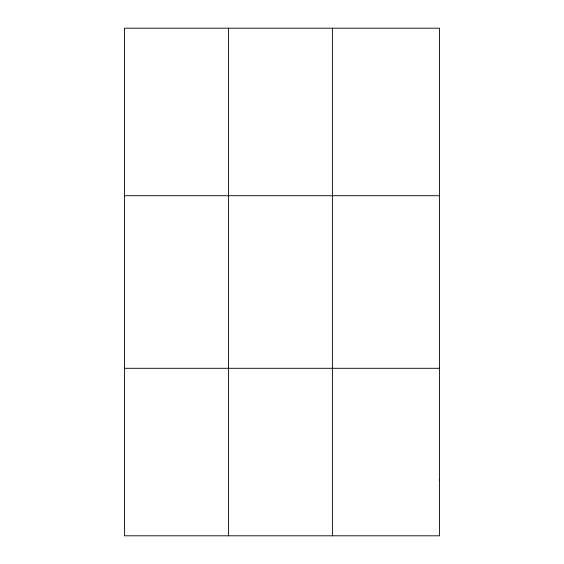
<?xml version="1.0" encoding="UTF-8"?>
<svg xmlns="http://www.w3.org/2000/svg" width="564" height="564" viewBox="0 0 564 564"><rect width="100%" height="100%" fill="white"/><g stroke="black" fill="none" stroke-linecap="round" stroke-linejoin="round"><path stroke-width="0.85" d="M228.448 535.8L228.448 28.2M332.4 535.8L332.4 28.2M124.503 195.708L439.497 195.708M124.503 368.292L439.497 368.292M439.497 479.964L439.497 535.8L124.503 535.8L124.503 28.2L439.497 28.2L439.497 479.964"/></g></svg>
